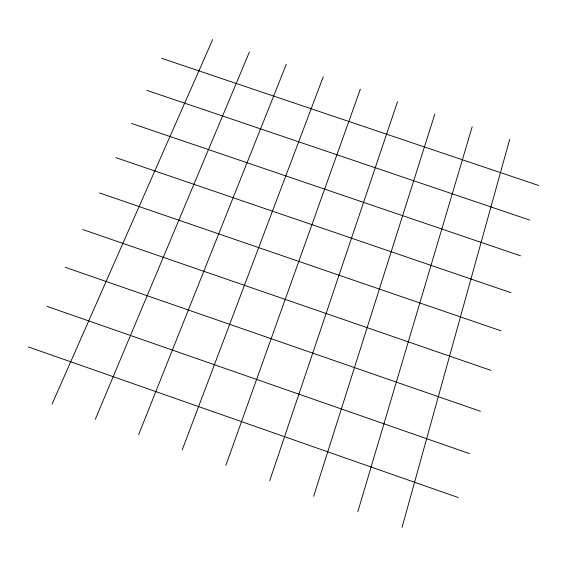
<?xml version="1.0" encoding="UTF-8"?>
<svg xmlns="http://www.w3.org/2000/svg" width="567" height="567" viewBox="0 0 567 567"><rect width="100%" height="100%" fill="white"/><g stroke="black" fill="none" stroke-linecap="round" stroke-linejoin="round"><path stroke-width="0.85" d="M402.046 527.43L509.683 139.369M357.777 511.838L472.191 126.767M313.657 496.295L434.804 114.208M269.686 480.809L397.524 101.677M225.864 465.379L360.35 89.189M182.184 449.992L323.275 76.729M138.653 434.662L286.314 64.305M95.27 419.382L249.452 51.923M52.029 404.151L212.696 39.57M161.694 58.309L538.65 185.494M146.888 90.359L529.734 220.081M131.601 123.443L520.527 255.795M115.817 157.619L511.009 292.714M99.494 192.95L501.164 330.887M82.619 229.479L490.987 370.386M65.155 267.277L480.44 411.273M47.075 306.407L469.526 453.628M28.35 346.947L458.207 497.535"/></g></svg>
